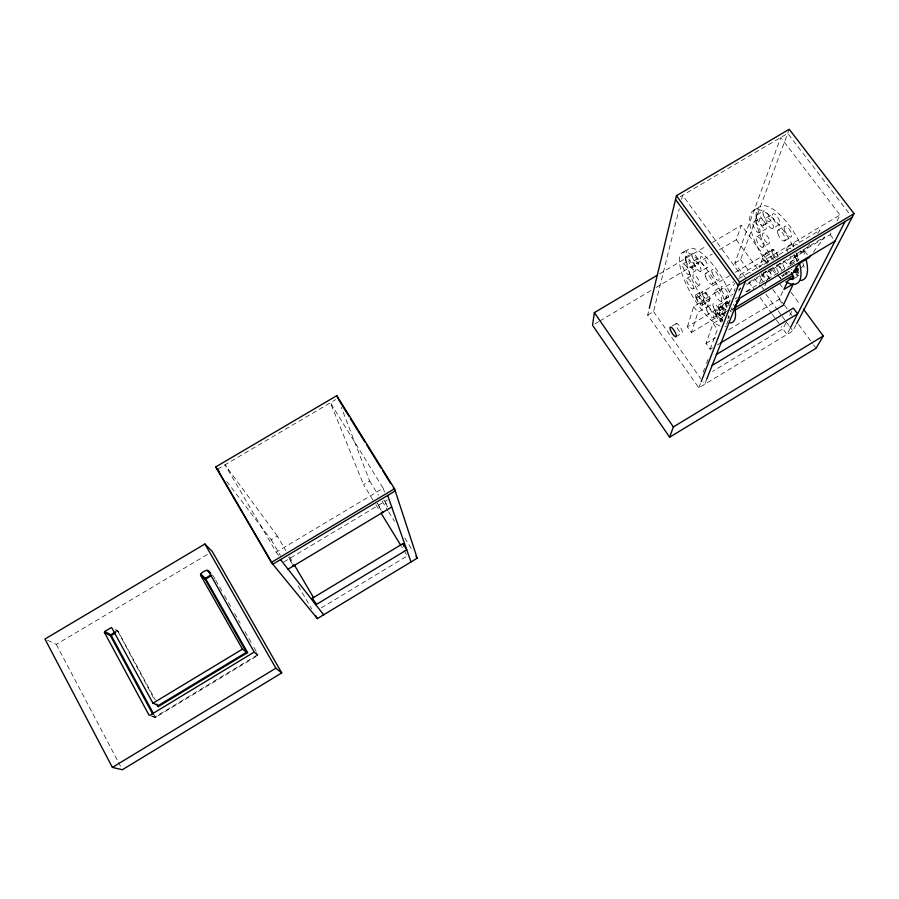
<?xml version="1.0" encoding="UTF-8"?>
<svg xmlns="http://www.w3.org/2000/svg" width="899" height="899" viewBox="0 0 899 899"><rect width="100%" height="100%" fill="white"/><g stroke="black" fill="none" stroke-linecap="round" stroke-linejoin="round"><path stroke-width="0.67" stroke-dasharray="4.5 3.37" d="M796.042 324.809L792.862 330.911L698.793 387.829L647.673 315.111L648.988 309.661M647.673 315.111L653.528 311.616L679.228 208.804M681.588 199.342L682.611 195.274L740.518 274.487L739.54 277.061M687.387 326.764L693.668 306.514L703.04 300.895L705.839 292.287L710.131 298.243L707.277 306.773L697.894 312.403L691.443 332.461L687.387 326.764L730.572 300.862M710.131 298.243L700.602 303.941L696.32 297.974L697.219 295.074L729.505 275.779M700.602 303.941L701.535 301.064L733.854 281.724M719.492 249.731L736.259 239.763L741.394 225.256L768.69 262.16M712.536 347.812L710.143 349.262L705.985 343.44L713.087 323.449L722.627 317.729L725.774 309.211L727.235 311.245M722.639 319.83L720.492 321.123L716.087 315.021L717.11 312.155L728.392 305.39M745.428 277.589L734.82 263.092L780.748 137.468L840.026 214.985L836.947 221.132M710.143 349.262L717.424 329.472L713.087 323.449M720.492 321.123L721.537 318.291L724.785 316.336M734.82 263.092L740.585 259.654L789.232 129.276M728.347 320.123L726.965 323.73L724.583 325.168M703.142 372.242L704.591 368.444M706.524 363.387L707.974 359.589M734.135 291.197L735.112 288.624M698.793 387.829L700.714 382.85M706.693 379.232L704.715 384.244L703.119 381.974M776.871 257.53L777.736 255.473L773.342 249.585L772.061 252.698L762.644 258.328L759.026 267.408L768.297 261.856L767.252 264.407M764.094 272.082L759.374 283.59L744.979 292.231M766.712 281.601L763.509 289.208L761.858 286.961M767.252 280.331L772.601 267.644L767.96 270.43M782.535 276.802L783.535 274.555M728.763 329.731L779.118 299.412L783.175 290.546M799.031 271.745L797.593 274.802L795.199 276.24M786.018 322.752L782.95 328.865L712.637 371.366M789.693 315.414L792.761 309.301M746.754 284.623L830.17 234.639L832.024 230.953M790.142 328.382L787.03 334.439L781.321 326.64M720.571 305.997L724.942 312.447L723.448 314.751L719.099 308.335L720.571 305.997L730.426 300.086M729.527 305.368L725.077 298.816L734.786 283.376M738.63 291.31L740.911 287.792M153.886 714.424L155.156 716.93L258.013 654.551L257.743 655.54L155.358 717.469L156.224 716.964M809.572 244.472L804.762 251.068L794.851 257.002L789.255 264.812L799.009 258.968L797.132 261.542M817.596 233.459L820.012 230.155L737.023 279.803M801.515 267.88L803.414 265.34M813.314 252.102L824.698 236.875L746.485 283.736M117.949 631.458L154.886 700.501M253.866 652.46L257.957 655.304L254.147 651.438M257.777 655.495L256.125 652.595M117.589 631.671L117.218 631.109M321.235 607.926L407.303 555.908L401.471 546.412M793.862 278.78L799.2 275.566M705.985 343.44L715.57 337.664M717.346 344.924L719.739 343.474M702.265 305.222L708.637 301.412M672.317 325.91L676.34 323.505M763.307 273.206L766.791 271.127M706.805 307.391L713.199 303.559M776.86 265.419L783.198 261.631M283.826 561.976L387.357 499.945M738.405 289.624L740.787 288.197M725.077 298.816L732.865 294.153M721.391 301.379A6.338 2.034 59 0 0 718.279 292.478A6.338 2.034 59 0 0 714.975 293.827A6.338 2.034 59 0 0 721.391 301.379L728.179 297.299M793.795 257.991L800.537 253.945M718.706 305.042L725.268 301.109M790.479 262.025L796.964 258.137M719.099 308.335L730.303 301.614M734.955 298.828L737.281 297.434M746.597 291.849L752.418 288.354M760.644 283.421L789.457 266.138M790.659 265.419L796.053 262.193M715.638 311.312L722.122 307.424M675.992 336.709L682.026 333.091A5.574 1.596 58.9 0 0 679.037 325.314A5.574 1.596 58.9 0 0 676.509 326.483A5.574 1.596 58.9 0 0 682.026 333.091M716.087 315.021L725.774 309.211M784.737 273.835L791.918 269.52M713.267 317.797L719.672 313.953M783.321 275.746L789.648 271.947M691.443 332.461L732.28 307.952M729.988 310.829L732.314 309.425M226.672 481.392L271.183 539.816L277.386 536.119L285.916 550.626M373.04 500.114L363.567 484.673L369.68 481.032L341.328 407.393M693.062 288.916A6.102 1.888 59.3 0 0 689.96 280.319A6.102 1.888 59.3 0 0 686.982 281.69A6.102 1.888 59.3 0 0 693.062 288.916L699.433 285.107A6.091 1.91 59.3 0 0 696.365 276.499A6.091 1.91 59.3 0 0 693.343 277.903A6.091 1.91 59.3 0 0 699.433 285.107M762.835 247.259A6.068 2.214 59.4 0 0 760.026 238.55A6.068 2.214 59.4 0 0 756.565 240.224A6.068 2.214 59.4 0 0 762.835 247.259L769.139 243.494A6.057 2.248 59.4 0 0 766.353 234.774A6.057 2.248 59.4 0 0 762.846 236.471A6.057 2.248 59.4 0 0 769.139 243.494M712.053 284.241L718.683 280.274M784.636 240.876L791.187 236.965M695.927 294.838L702.299 291.029M765.6 253.203L771.893 249.439M735.393 272.262L773.342 249.585M696.32 297.974L705.839 292.287M277.386 536.119L225.02 464.794L276.207 552.166L383.165 488.202L330.382 402.741L363.567 484.673M740.518 274.487L840.026 214.985M715.02 290.422L721.65 286.455M787.49 247.079L794.031 243.157M659.428 273.959L706.434 246.023M712.469 242.449L741.394 225.256M682.948 264.036L689.387 260.204M753.418 222.143L759.79 218.356M694.275 260.575L700.872 256.653M766.476 217.637L772.994 213.76M47.467 640.234L56.277 644.392L207.489 554.402M594.936 323.854L598.532 321.718M599.734 320.999L651.224 290.355M656.012 287.511L712.3 254.012M691.949 267.891L698.467 264.014M763.262 225.447L769.713 221.615M689.084 274.689A6.147 1.922 59.5 0 0 686.016 266.003A6.147 1.922 59.5 0 0 682.97 267.374A6.147 1.922 59.5 0 0 689.084 274.689L695.523 270.857A6.147 1.944 59.5 0 0 692.477 262.16A6.147 1.944 59.5 0 0 689.387 263.564A6.147 1.944 59.5 0 0 695.523 270.857M759.486 232.751A6.113 2.259 59.6 0 0 756.722 223.952A6.113 2.259 59.6 0 0 753.182 225.627A6.113 2.259 59.6 0 0 759.486 232.751L765.858 228.964A6.113 2.281 59.6 0 0 763.105 220.154A6.113 2.281 59.6 0 0 759.52 221.851A6.113 2.281 59.6 0 0 765.858 228.964M686.926 278.375L693.309 274.577M756.767 236.763L763.071 233.01M700.579 271.498A6.304 2.012 59.5 0 0 697.455 262.564A6.304 2.012 59.5 0 0 694.275 264.036A6.304 2.012 59.5 0 0 700.579 271.498L707.176 267.565A6.304 2.045 59.5 0 0 704.074 258.62A6.304 2.045 59.5 0 0 700.838 260.126A6.304 2.045 59.5 0 0 707.176 267.565M772.713 228.515A6.271 2.371 59.6 0 0 769.904 219.457A6.271 2.371 59.6 0 0 766.195 221.244A6.271 2.371 59.6 0 0 772.713 228.515L779.231 224.638A6.271 2.405 59.6 0 0 776.444 215.558A6.271 2.405 59.6 0 0 772.691 217.378A6.271 2.405 59.6 0 0 779.231 224.638M705.434 273.408L712.075 269.453M778.04 230.122L784.591 226.211M682.487 252.597L689.005 248.72M753.823 210.254L760.262 206.433M685.6 257.17L692.118 253.293M756.947 214.782L763.397 210.95M217.434 469.267L335.709 399.606M680.251 196.667L787.704 133.378L849.6 214.063M117.084 630.974L118.061 631.222M155.325 717.492L150.043 715.469M151.998 716.424L155.426 717.38M115.566 629.671L118.05 631.21L155.358 700.018M115.701 629.851L118.05 631.21M276.207 552.166L278.746 555.436M830.17 234.639L833.418 238.92M772.061 252.698L775.702 257.586M772.825 267.745L778.613 275.577M779.444 276.69L781.096 278.926M791.019 292.344L800.121 304.649M762.644 258.328L767.004 264.205M779.534 283.545L782.467 287.5M779.118 299.412L781.95 303.244M736.259 239.763L757.879 269.138M761.206 273.656L766.195 280.443M772.848 289.478L783.67 304.165M784.501 305.3L789.491 312.077M790.322 313.212L791.985 315.47M798.638 324.505L812.775 343.721M813.606 344.845L816.101 348.239M740.585 259.654L750.384 273.015M754.475 278.578L760.194 286.376M765.903 294.175L777.343 309.762M778.163 310.874L781.433 315.324M782.242 316.437L785.512 320.887M786.333 321.999L788.783 325.348M789.592 326.461L792.862 330.911M748.687 282.05L754.396 289.849M760.105 297.659L771.522 313.268M772.342 314.38L775.601 318.842M776.421 319.954L780.501 325.528M717.11 312.155L721.537 318.291M703.04 300.895L707.277 306.773M697.219 295.074L701.535 301.064M693.668 306.514L697.894 312.403M653.528 311.616L700.714 378.569M804.762 251.068L807.751 255.383M377.434 503.429L381.536 510.104M794.851 257.002L798.593 262.407M733.348 304.379L734.809 306.525M384.154 500.204L388.11 506.733M387.683 506.924L383.659 500.069M288.68 557.38L292.141 563.1M381.142 510.306L377.097 503.339M369.68 481.032L378.445 495.259M382.097 501.181L387.93 510.666M388.66 511.857L394.504 521.341M404.73 537.939L412.753 550.986M292.164 563.684L288.512 557.504M375.962 504.856L379.603 510.801M289.467 556.672L293.029 562.707M271.183 539.816L280.409 555.548M298.153 585.811L311.638 608.814M213.243 575.877L215.108 579.147M215.726 580.237L222.244 591.688M224.447 595.554L231.178 607.398M234.617 613.444L240.123 623.108M244.933 631.559L252.248 644.403M253.878 647.269L258.035 654.584M56.277 644.392L117.78 761.037M118.432 762.273L121.05 767.24M383.165 488.202L384.57 492.113M769.611 278.387A5.54 1.989 58.9 0 1 765.645 270.925M768.667 270.857A5.54 1.989 58.9 0 1 772.05 276.476M763.026 281.308A5.54 1.967 58.9 0 1 759.722 274.184M762.037 273.847A5.54 1.967 58.9 0 1 766.285 280.915M722.335 319.965A42.736 13.699 59.2 0 1 689.173 272.307A42.736 13.699 59.2 0 1 697.377 250.147A42.736 13.699 59.2 0 1 731.157 296.142M720.077 326.045A42.759 13.485 59.2 0 1 683.689 278.398A42.759 13.485 59.2 0 1 692.275 255.013A42.759 13.485 59.2 0 1 726.976 307.267M728.797 315.987A42.759 13.485 59.2 0 1 728.943 318.28M726.325 326A42.759 13.485 59.2 0 1 725.088 326.595M731.471 311.919A6.282 2.034 58.8 0 1 730.314 311.492M726.943 307.66A6.282 2.034 58.8 0 1 725.066 301.345A6.282 2.034 58.8 0 1 729.179 303.716M731.64 308.02A6.282 2.034 58.8 0 1 732.247 310.301M724.92 315.852A6.282 2 58.8 0 1 719.222 309.346A6.282 2 58.8 0 1 720.245 305.323A6.282 2 58.8 0 1 725.538 313.448M728.786 315.875A6.203 1.978 58.7 0 1 727.572 318.032M724.808 315.549A6.203 1.978 58.7 0 1 721.785 307.784A6.203 1.978 58.7 0 1 726.785 311.414M786.636 274.105A42.489 16.058 59.2 0 1 785.041 272.734M781.961 269.79A42.489 16.058 59.2 0 1 776.669 263.857M773.601 259.867A42.489 16.058 59.2 0 1 759.936 206.613A42.489 16.058 59.2 0 1 800.267 243.663M803.009 249.922A42.489 16.058 59.2 0 1 805.212 256.215M781.13 278.521A42.511 15.845 59.2 0 1 771.949 269.442M767.353 263.609A42.511 15.845 59.2 0 1 753.497 210.433A42.511 15.845 59.2 0 1 793.66 247.618M795.885 252.574A42.511 15.845 59.2 0 1 798.638 260.159M802.841 263.137A6.248 2.382 58.7 0 1 802.515 268.835M796.784 261.519A6.248 2.382 58.7 0 1 800.47 259.744M790.322 265.396A6.248 2.349 58.7 0 1 793.255 262.969M798.997 275.645A6.169 2.326 58.7 0 1 796.076 274.071M787.074 274.161A6.169 2.292 58.7 0 1 786.243 272.116M789.963 271.565A6.091 2.27 58.8 0 1 788.367 271.959M784.962 268.689A6.091 2.27 58.8 0 1 783.299 261.564A6.091 2.27 58.8 0 1 788.873 266.497M783.771 274.071A6.091 2.236 58.8 0 1 781.422 275.409M778.658 272.464A6.091 2.236 58.8 0 1 776.871 265.419A6.091 2.236 58.8 0 1 782.209 269.756M775.174 258.418A6.057 2.236 59.1 0 1 771.432 251.169A6.057 2.236 59.1 0 1 774.466 250.315A6.057 2.236 59.1 0 1 778.624 257.451M768.555 261.789A6.057 2.214 59.1 0 1 765.15 254.934A6.057 2.214 59.1 0 1 767.768 253.776A6.057 2.214 59.1 0 1 772.061 260.249M800.762 250.675A6.304 2.427 59 0 1 797.57 252.934M793.783 247.056A6.304 2.427 59 0 1 793.986 243.18A6.304 2.427 59 0 1 797.582 245.056M794.042 254.114A6.304 2.394 59 0 1 793.839 257.957A6.304 2.394 59 0 1 790.266 256.046M787.648 251.934A6.304 2.394 59 0 1 787.266 247.225A6.304 2.394 59 0 1 791.019 248.989M715.683 314.684A6.203 1.955 58.7 0 0 721.964 321.988A6.203 1.955 58.7 0 0 718.784 313.268A6.203 1.955 58.7 0 0 715.683 314.684M713.3 306.66A6.124 1.933 58.9 0 0 719.492 314.054A6.124 1.933 58.9 0 0 716.537 305.548A6.124 1.933 58.9 0 0 713.3 306.66M706.917 310.481A6.124 1.899 58.9 0 0 713.087 317.886A6.124 1.899 58.9 0 0 710.109 309.391A6.124 1.899 58.9 0 0 706.917 310.481M702.355 294.097A6.091 1.91 59.1 0 0 708.468 301.502A6.091 1.91 59.1 0 0 705.58 293.063A6.091 1.91 59.1 0 0 702.355 294.097M696.017 297.895A6.091 1.877 59.1 0 0 702.108 305.3A6.091 1.877 59.1 0 0 699.197 296.884A6.091 1.877 59.1 0 0 696.017 297.895M692.095 256.44A6.226 2 59.6 0 0 698.298 264.092A6.226 2 59.6 0 0 695.5 255.428A6.226 2 59.6 0 0 692.095 256.44M685.589 260.294A6.237 1.967 59.6 0 0 691.792 267.969A6.237 1.967 59.6 0 0 688.96 259.317A6.237 1.967 59.6 0 0 685.589 260.294M712.109 272.723A6.349 2.079 59.3 0 0 718.515 280.376A6.349 2.079 59.3 0 0 715.548 271.487A6.349 2.079 59.3 0 0 712.109 272.723M705.49 276.667A6.349 2.045 59.3 0 0 711.884 284.331A6.349 2.045 59.3 0 0 708.884 275.454A6.349 2.045 59.3 0 0 705.49 276.667M721.571 289.871A6.338 2.068 59 0 0 727.999 297.412A6.338 2.068 59 0 0 724.931 288.5A6.338 2.068 59 0 0 721.571 289.871M763.127 214.22A6.192 2.349 59.7 0 0 769.51 221.705A6.192 2.349 59.7 0 0 767.038 212.906A6.192 2.349 59.7 0 0 763.127 214.22M756.7 218.041A6.192 2.315 59.7 0 0 763.071 225.537A6.192 2.315 59.7 0 0 760.576 216.749A6.192 2.315 59.7 0 0 756.7 218.041M784.378 229.616A6.315 2.439 59.3 0 0 790.985 237.066A6.315 2.439 59.3 0 0 788.344 228.054A6.315 2.439 59.3 0 0 784.378 229.616M777.837 233.515A6.315 2.405 59.3 0 0 784.434 240.988A6.315 2.405 59.3 0 0 781.759 231.976A6.315 2.405 59.3 0 0 777.837 233.515"/><path stroke-width="1.35" d="M657.023 275.386L594.351 312.627L592.542 325.281L669.643 437.217L816.101 348.239L823.282 335.956L803.425 309.121M158.359 706.03L158.213 706.636L156.887 704.187M649.314 308.301L676.441 195.679L789.232 129.276L854.05 213.647L796.683 323.595M669.643 437.217L673.362 426.946L823.282 335.956M701.198 381.603L739.551 282.185L854.05 213.647M706.693 379.232L745.44 281.23M790.76 327.169L845.06 221.57M734.809 306.525L739.54 299.356L736.202 301.356M810.876 255.361L809.246 257.541L799.335 263.486L793.66 271.195L797.997 268.587M116.027 631.615L110.667 634.806L110.408 635.739L153.066 714.739M104.734 631.424L104.43 632.435L148.953 715.042L149.897 715.323L254.192 652.067L208.163 570.573C206.523 569.202 200.174 573.056 200.533 575.124L242.472 649.145L246.495 652.269L158.336 705.535L152.965 703.198L111.588 627.468L104.734 631.424L110.734 634.773M112.397 767.409L275.858 668.204L281.713 672.913L122.365 769.724L112.397 767.409L44.95 639.043L204.905 544.007L212.299 551.548L281.713 672.913M312.088 598.397L402.921 543.614L406.764 549.873L315.841 604.78L312.088 598.397L316.066 603.521M716.391 354.509L793.368 308.076L797.615 313.841L712.143 365.455M152.965 703.198L242.472 649.145M158.213 706.636L247.607 652.607L205.388 578.282L210.602 575.169M317.369 618.602L417.203 558.2L394.526 488.719L336.799 395.65L215.67 466.963L271.374 562.437L317.369 618.602L315.571 615.523M720.942 342.755L783.355 305.154L793.368 283.803L783.928 289.478L788.007 280.567L793.997 276.959M852.117 217.344L738.27 285.522L675.542 199.443M288.051 569.191L391.717 507.002M738.405 299.03L835.047 241.067M733.483 308.728L798.278 269.824M735.225 310.065L792.615 275.6M115.488 632.963L111.229 635.514L110.802 634.829M212.13 575.281L205.287 579.271M271.374 562.437L394.526 488.719M207.175 570.337L210.748 573.708M110.622 635.773L111.262 635.492L153.223 713.188M247.585 652.607L246.967 652.438M104.43 632.435L110.431 635.762M200.533 575.124L205.096 579.259L246.495 652.269M200.825 574.124L205.422 578.327L205.096 579.259M208.163 570.573L209.939 572.247M280.555 559.594L323.662 614.792M215.67 466.963L219.109 471.469M676.441 195.679L739.551 282.185M382.255 511.992L382.772 512.621L382.491 511.879M594.351 312.627L673.362 426.946M293.085 565.145L293.715 566.033L293.231 565.01M338.575 399.527L348.868 416.125M350.329 418.496L365.028 442.196M366.5 444.567L381.187 468.267M382.659 470.638L390.739 483.662M393.312 487.82L395.245 490.921L272.835 564.224L217.434 469.267M415.967 556.189L417.203 558.2M381.064 513.172L400.74 545.221M294.445 565.134L313.639 597.768M204.905 544.007L275.858 668.204M336.799 395.65L337.844 398.347M402.921 543.614L403.797 546.075M387.66 495.461L411 561.954M734.674 307.492A42.736 13.699 59.2 0 1 730.067 322.921M806.178 259.744A42.489 16.058 59.2 0 1 800.661 280.466M799.616 263.677A42.511 15.845 59.2 0 1 785.861 281.803M796.031 266.486A6.248 2.349 58.7 0 1 797.447 272.161A6.248 2.349 58.7 0 1 793.941 271.318M791.435 272.599A6.169 2.292 58.7 0 1 793.356 278.623A6.169 2.292 58.7 0 1 790.086 278.274M670.497 330.09A5.574 1.573 58.9 0 0 675.992 336.709A5.574 1.573 58.9 0 0 672.98 328.933A5.574 1.573 58.9 0 0 670.497 330.09"/></g></svg>
